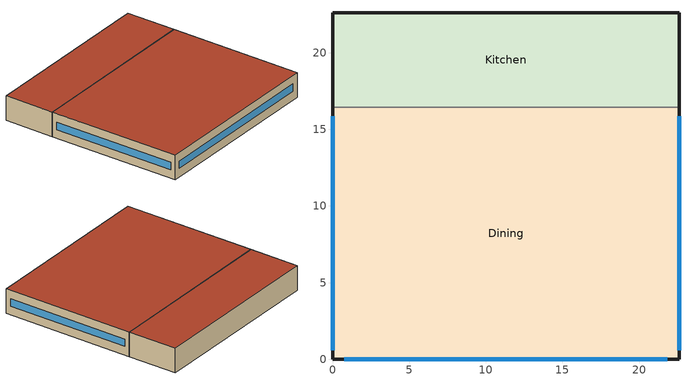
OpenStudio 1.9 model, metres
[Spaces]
Dining
 floor ground: 22.61,16.44 22.61,0 0,0 0,16.44 z0
 wall outside: 0,16.44 0,0 22.61,0 22.61,16.44 z0:3.05
 wall to Kitchen: 22.61,16.44 0,16.44 z0:3.05
 window: 0,15.84 0,0.6 / 0.75,0 21.86,0 / 22.61,0.6 22.61,15.84 z1.07:1.98
 roof outside: 22.61,0 22.61,16.44 0,16.44 0,0 z3.05
Kitchen
 floor ground: 22.61,22.61 22.61,16.44 0,16.44 0,22.61 z0
 wall outside: 22.61,16.44 22.61,22.61 0,22.61 0,16.44 z0:3.05
 roof outside: 22.61,16.44 22.61,22.61 0,22.61 0,16.44 z3.05
[Site]
USA CA-LOS ANGELES: Latitude {deg}=33.92; Longitude {deg}=-118.4; Time Zone {hr}=-8; Elevation {m}=32; Terrain=City
[Building]
Ref Bldg Full Service Restaurant Pre1980_v1.3_5.0: North Axis {deg}=0
[Space] Part of Total Floor Area=Yes
Dining; Kitchen
